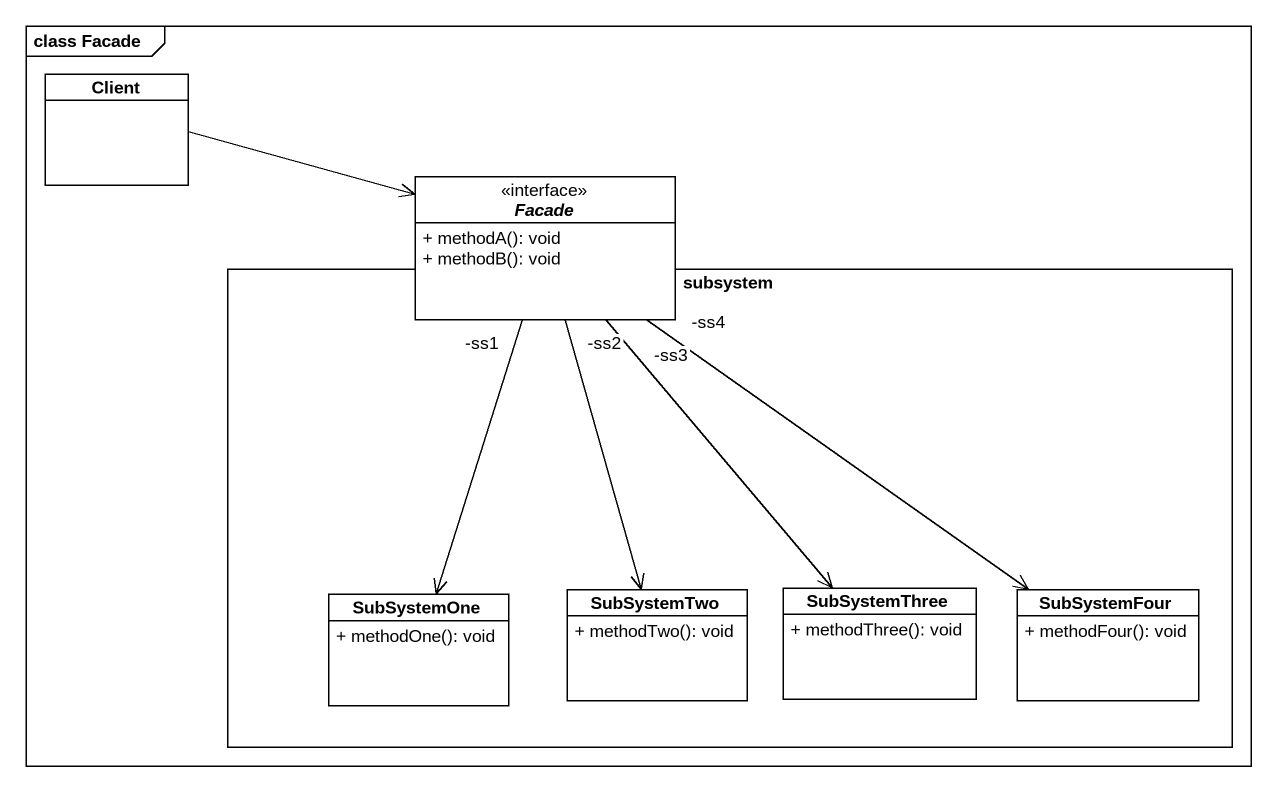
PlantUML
@startuml
mainframe class Facade
hide circle
hide empty members
skinparam classAttributeIconSize 0
class Client
interface Facade <<interface>> {
  + methodA(): void
  + methodB(): void
}
rectangle subsystem {
  class SubSystemOne {
    + methodOne(): void
  }
  class SubSystemTwo {
    + methodTwo(): void
  }
  class SubSystemThree {
    + methodThree(): void
  }
  class SubSystemFour {
    + methodFour(): void
  }
}
Client -right-> Facade
Facade "-ss1" --> SubSystemOne
Facade "-ss2" --> SubSystemTwo
Facade "-ss3" --> SubSystemThree
Facade "-ss4" --> SubSystemFour
@enduml
